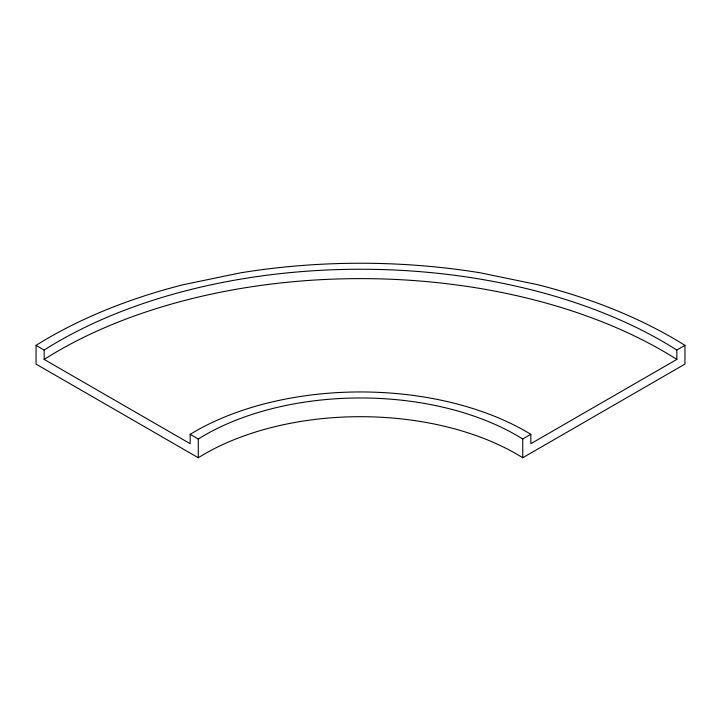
<?xml version="1.0" encoding="UTF-8"?>
<svg xmlns="http://www.w3.org/2000/svg" width="721" height="721" viewBox="0 0 721 721"><rect width="100%" height="100%" fill="white"/><g stroke="black" fill="none" stroke-linecap="round" stroke-linejoin="round"><path stroke-width="1.08" d="M36.05 345.368L44.161 350.046L44.161 359.418L190.164 443.703L190.164 434.339L198.275 439.026A220.581 127.347 0 0 1 522.725 439.026L530.836 434.339L530.836 443.703L676.839 359.418L676.839 350.046L684.95 345.368L684.95 364.096L522.725 457.754A220.581 127.347 0 0 0 198.275 457.754L36.05 364.096L36.05 345.368A441.153 254.702 0 0 1 183.368 284.678L240.517 272.844A441.153 254.702 0 0 1 480.483 272.844L537.632 284.678A441.153 254.702 0 0 1 684.95 345.368M522.725 439.026L522.725 457.754M198.275 439.026L198.275 457.754M44.161 350.046A427.499 246.816 0 0 1 676.839 350.046M44.161 359.418A427.499 246.816 0 0 1 676.839 359.418M190.164 434.339A234.316 135.278 0 0 1 530.836 434.339"/></g></svg>
